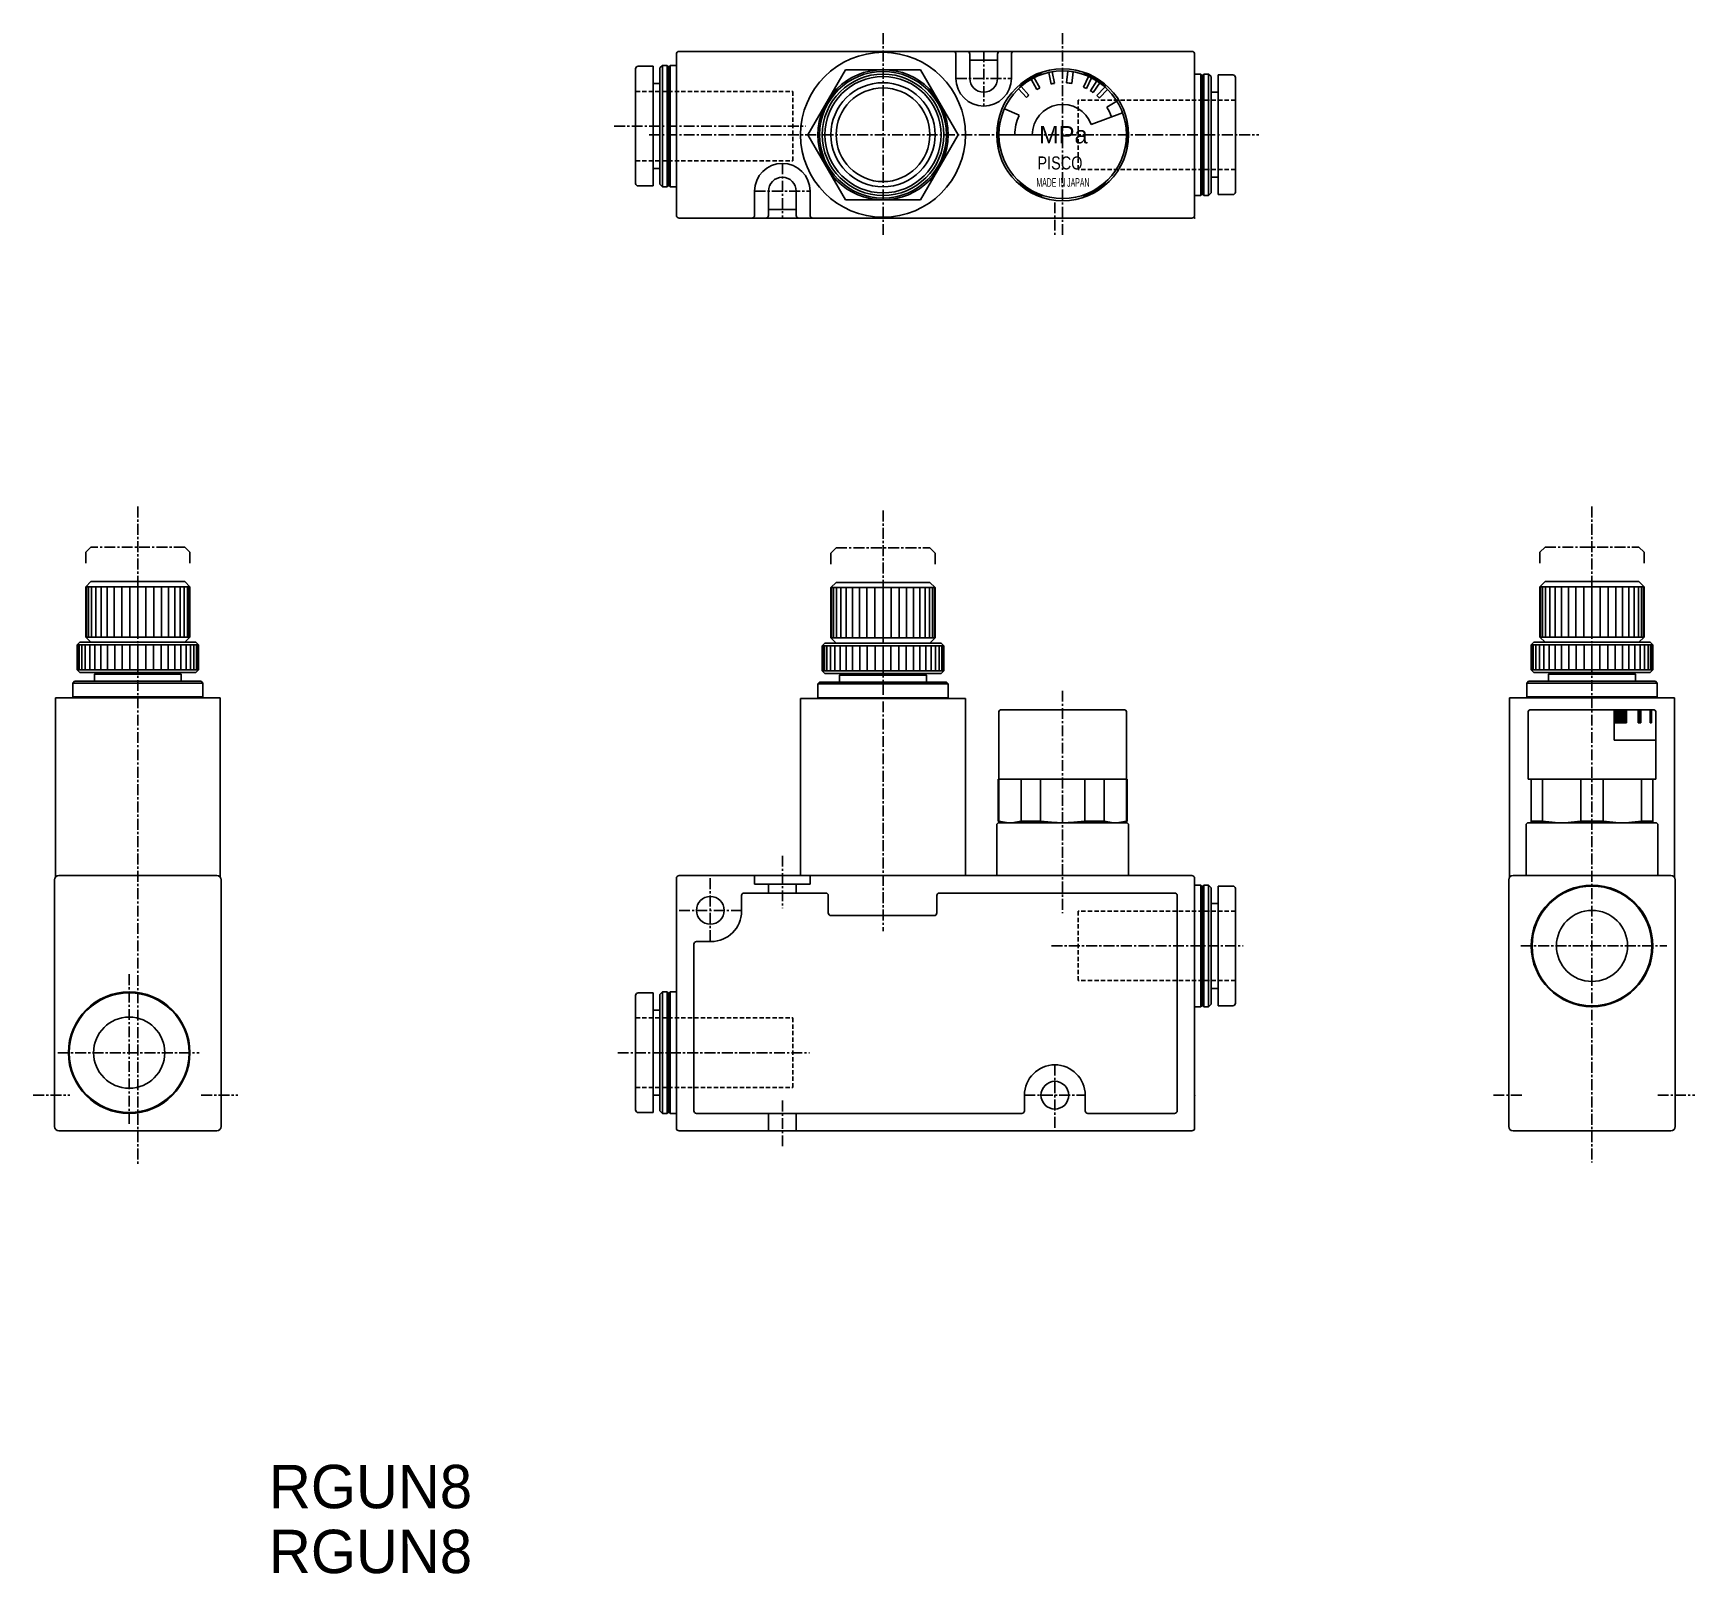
# Model space of a CAD drawing. Extents: x 78 to 270, y 372 to 549.
import ezdxf

# ---------------------------------------------------------------- set-up
doc = ezdxf.new("R2010")
doc.units = 0
doc.linetypes.add('CENTER', pattern=[2, 1.25, -0.25, 0.25, -0.25])
doc.linetypes.add('DASHED', pattern=[0.75, 0.5, -0.25])
doc.layers.get('0').update_dxf_attribs({"linetype": 'CONTINUOUS'})
doc.layers.add('CENTER', color=1, linetype='CENTER')

msp = doc.modelspace()

# ---------------------------------------------------------------- linework, layer by layer
at = {"color": 7, "linetype": 'CONTINUOUS'}
for p, q in [((152.21, 546.83), (152.21, 528.23)), ((152.51, 547.13), (211.61, 547.13)), ((184.41, 546.83), (184.41, 544.03)), ((186.01, 546.83), (186.01, 544.03)), ((186.01, 546.13), (189.21, 546.13)), ((189.21, 546.83), (189.21, 544.03)), ((190.81, 546.83), (190.81, 544.03)), ((211.91, 546.83), (211.91, 528.23)), ((147.51, 545.13), (147.51, 531.93)), ((147.81, 545.43), (149.51, 545.43)), ((149.51, 545.43), (149.51, 531.63)), ((150.61, 545.53), (150.31, 545.23)), ((150.31, 545.23), (150.31, 531.83)), ((150.61, 545.53), (150.61, 531.53)), ((150.61, 545.53), (151.13, 545.53)), ((151.13, 531.53), (151.13, 545.53)), ((151.13, 545.53), (151.31, 545.33)), ((151.31, 545.33), (151.48, 545.53)), ((151.31, 545.33), (151.31, 531.73)), ((151.48, 531.53), (151.48, 545.53)), ((151.48, 545.53), (152.21, 545.53)), ((167.35, 537.53), (171.68, 545.03)), ((180.34, 545.03), (171.68, 545.03)), ((184.67, 537.53), (180.34, 545.03)), ((193.72, 542.73), (193.08, 543.92)), ((194.07, 542.92), (193.44, 544.11)), ((194.47, 544.53), (194.16, 544.53)), ((195.37, 543.38), (195.11, 544.71)), ((195.76, 543.46), (195.5, 544.78)), ((197.15, 543.52), (197.32, 544.86)), ((197.75, 543.44), (197.91, 544.78)), ((199.26, 544.53), (198.95, 544.53)), ((199.1, 543.03), (199.68, 544.25)), ((199.46, 542.86), (200.04, 544.08)), ((199.9, 542.61), (200.65, 543.73)), ((212.63, 544.53), (211.91, 544.53)), ((212.63, 530.53), (212.63, 544.53)), ((212.81, 544.33), (212.63, 544.53)), ((212.98, 544.53), (212.81, 544.33)), ((212.81, 544.33), (212.81, 530.73)), ((212.98, 530.53), (212.98, 544.53)), ((213.51, 544.53), (212.98, 544.53)), ((213.51, 544.53), (213.51, 530.53)), ((213.51, 544.53), (213.81, 544.23)), ((213.81, 544.23), (213.81, 530.83)), ((214.61, 544.43), (214.61, 530.63)), ((216.31, 544.43), (214.61, 544.43)), ((216.61, 544.13), (216.61, 530.93)), ((149.51, 543.43), (150.31, 543.43)), ((192.53, 541.84), (191.63, 542.84)), ((191.77, 542.97), (191.92, 543.24)), ((192.83, 542.11), (191.92, 543.11)), ((200.23, 542.39), (200.98, 543.51)), ((200.66, 542.05), (201.58, 543.03)), ((200.95, 541.78), (201.88, 542.76)), ((201.65, 542.97), (201.5, 543.24)), ((214.61, 542.43), (213.81, 542.43)), ((191.68, 539.77), (189.99, 540.52)), ((200, 538.73), (203.62, 540.05)), ((201.8, 540.7), (202.95, 541.42)), ((189.37, 538.82), (189.53, 539.09)), ((204.05, 538.82), (203.89, 539.09)), ((171.68, 530.03), (167.35, 537.53)), ((184.67, 537.53), (180.34, 530.03)), ((189.21, 537.53), (193.21, 537.53)), ((189.53, 535.97), (189.37, 536.24)), ((204.05, 536.24), (203.89, 535.97)), ((149.51, 533.63), (150.31, 533.63)), ((214.61, 532.63), (213.81, 532.63)), ((147.81, 531.63), (149.51, 531.63)), ((150.61, 531.53), (150.31, 531.83)), ((150.61, 531.53), (151.13, 531.53)), ((151.13, 531.53), (151.31, 531.73)), ((151.31, 531.73), (151.48, 531.53)), ((151.48, 531.53), (152.21, 531.53)), ((161.21, 528.23), (161.21, 531.03)), ((162.81, 528.23), (162.81, 531.03)), ((166.01, 528.23), (166.01, 531.03)), ((167.61, 528.23), (167.61, 531.03)), ((191.92, 531.82), (191.77, 532.09)), ((194.47, 530.53), (194.16, 530.53)), ((199.26, 530.53), (198.95, 530.53)), ((201.65, 532.09), (201.5, 531.82)), ((212.63, 530.53), (211.91, 530.53)), ((212.81, 530.73), (212.63, 530.53)), ((212.98, 530.53), (212.81, 530.73)), ((213.51, 530.53), (212.98, 530.53)), ((213.51, 530.53), (213.81, 530.83)), ((216.31, 530.63), (214.61, 530.63)), ((162.81, 528.93), (166.01, 528.93)), ((180.34, 530.03), (171.68, 530.03)), ((152.51, 527.93), (211.61, 527.93)), ((84.75, 486.05), (84.15, 485.45)), ((84.15, 485.45), (84.15, 479.65)), ((84.15, 485.45), (96.15, 485.45)), ((84.23, 485.45), (84.23, 479.65)), ((84.45, 485.45), (84.45, 479.65)), ((95.55, 486.05), (84.75, 486.05)), ((84.81, 485.45), (84.81, 479.65)), ((85.3, 485.45), (85.3, 479.65)), ((85.91, 485.45), (85.91, 479.65)), ((86.63, 485.45), (86.63, 479.65)), ((87.43, 485.45), (87.43, 479.65)), ((88.3, 485.45), (88.3, 479.65)), ((89.22, 485.45), (89.22, 479.65)), ((90.15, 485.45), (90.15, 479.65)), ((91.09, 485.45), (91.09, 479.65)), ((92.01, 485.45), (92.01, 479.65)), ((92.88, 485.45), (92.88, 479.65)), ((93.68, 485.45), (93.68, 479.65)), ((94.4, 485.45), (94.4, 479.65)), ((95.01, 485.45), (95.01, 479.65)), ((95.5, 485.45), (95.5, 479.65)), ((96.15, 485.45), (95.55, 486.05)), ((95.86, 485.45), (95.86, 479.65)), ((96.08, 485.45), (96.08, 479.65)), ((96.15, 485.45), (96.15, 479.65)), ((170.01, 485.35), (170.61, 485.95)), ((170.01, 485.35), (170.01, 479.55)), ((182.01, 485.35), (170.01, 485.35)), ((170.08, 485.35), (170.08, 479.55)), ((170.3, 485.35), (170.3, 479.55)), ((170.61, 485.95), (181.41, 485.95)), ((170.66, 485.35), (170.66, 479.55)), ((171.16, 485.35), (171.16, 479.55)), ((171.77, 485.35), (171.77, 479.55)), ((172.48, 485.35), (172.48, 479.55)), ((173.29, 485.35), (173.29, 479.55)), ((174.16, 485.35), (174.16, 479.55)), ((175.07, 485.35), (175.07, 479.55)), ((176.01, 485.35), (176.01, 479.55)), ((176.95, 485.35), (176.95, 479.55)), ((177.86, 485.35), (177.86, 479.55)), ((178.73, 485.35), (178.73, 479.55)), ((179.54, 485.35), (179.54, 479.55)), ((180.25, 485.35), (180.25, 479.55)), ((180.86, 485.35), (180.86, 479.55)), ((181.36, 485.35), (181.36, 479.55)), ((181.41, 485.95), (182.01, 485.35)), ((181.72, 485.35), (181.72, 479.55)), ((181.94, 485.35), (181.94, 479.55)), ((182.01, 485.35), (182.01, 479.55)), ((251.7, 485.45), (252.3, 486.05)), ((263.7, 485.45), (251.7, 485.45)), ((251.7, 485.45), (251.7, 479.65)), ((251.78, 485.45), (251.78, 479.65)), ((252, 485.45), (252, 479.65)), ((252.3, 486.05), (263.1, 486.05)), ((252.36, 485.45), (252.36, 479.65)), ((252.85, 485.45), (252.85, 479.65)), ((253.46, 485.45), (253.46, 479.65)), ((254.18, 485.45), (254.18, 479.65)), ((254.98, 485.45), (254.98, 479.65)), ((255.85, 485.45), (255.85, 479.65)), ((256.76, 485.45), (256.76, 479.65)), ((257.7, 485.45), (257.7, 479.65)), ((258.64, 485.45), (258.64, 479.65)), ((259.56, 485.45), (259.56, 479.65)), ((260.43, 485.45), (260.43, 479.65)), ((261.23, 485.45), (261.23, 479.65)), ((261.95, 485.45), (261.95, 479.65)), ((262.56, 485.45), (262.56, 479.65)), ((263.05, 485.45), (263.05, 479.65)), ((263.1, 486.05), (263.7, 485.45)), ((263.41, 485.45), (263.41, 479.65)), ((263.63, 485.45), (263.63, 479.65)), ((263.7, 485.45), (263.7, 479.65)), ((83.45, 479.05), (83.15, 478.75)), ((97.15, 478.75), (83.15, 478.75)), ((83.15, 478.75), (83.15, 475.85)), ((83.21, 478.75), (83.21, 475.85)), ((83.39, 478.75), (83.39, 475.85)), ((96.85, 479.05), (83.45, 479.05)), ((83.69, 478.75), (83.69, 475.85)), ((84.09, 478.75), (84.09, 475.85)), ((96.15, 479.65), (84.15, 479.65)), ((84.15, 479.65), (84.75, 479.05)), ((84.6, 478.75), (84.6, 475.85)), ((85.2, 478.75), (85.2, 475.85)), ((85.89, 478.75), (85.89, 475.85)), ((86.65, 478.75), (86.65, 475.85)), ((87.48, 478.75), (87.48, 475.85)), ((88.34, 478.75), (88.34, 475.85)), ((89.24, 478.75), (89.24, 475.85)), ((90.15, 478.75), (90.15, 475.85)), ((91.07, 478.75), (91.07, 475.85)), ((91.97, 478.75), (91.97, 475.85)), ((92.83, 478.75), (92.83, 475.85)), ((93.65, 478.75), (93.65, 475.85)), ((94.42, 478.75), (94.42, 475.85)), ((95.1, 478.75), (95.1, 475.85)), ((96.15, 479.65), (95.55, 479.05)), ((95.71, 478.75), (95.71, 475.85)), ((96.22, 478.75), (96.22, 475.85)), ((96.62, 478.75), (96.62, 475.85)), ((97.15, 478.75), (96.85, 479.05)), ((96.92, 478.75), (96.92, 475.85)), ((97.09, 478.75), (97.09, 475.85)), ((97.15, 478.75), (97.15, 475.85)), ((169.01, 478.65), (169.31, 478.95)), ((169.01, 478.65), (183.01, 478.65)), ((169.01, 478.65), (169.01, 475.75)), ((169.07, 478.65), (169.07, 475.75)), ((169.25, 478.65), (169.25, 475.75)), ((169.31, 478.95), (182.71, 478.95)), ((169.54, 478.65), (169.54, 475.75)), ((169.95, 478.65), (169.95, 475.75)), ((170.01, 479.55), (182.01, 479.55)), ((170.01, 479.55), (170.61, 478.95)), ((170.46, 478.65), (170.46, 475.75)), ((171.06, 478.65), (171.06, 475.75)), ((171.75, 478.65), (171.75, 475.75)), ((172.51, 478.65), (172.51, 475.75)), ((173.33, 478.65), (173.33, 475.75)), ((174.2, 478.65), (174.2, 475.75)), ((175.1, 478.65), (175.1, 475.75)), ((176.01, 478.65), (176.01, 475.75)), ((176.92, 478.65), (176.92, 475.75)), ((177.82, 478.65), (177.82, 475.75)), ((178.69, 478.65), (178.69, 475.75)), ((179.51, 478.65), (179.51, 475.75)), ((180.27, 478.65), (180.27, 475.75)), ((180.96, 478.65), (180.96, 475.75)), ((182.01, 479.55), (181.41, 478.95)), ((181.56, 478.65), (181.56, 475.75)), ((182.07, 478.65), (182.07, 475.75)), ((182.48, 478.65), (182.48, 475.75)), ((182.71, 478.95), (183.01, 478.65)), ((182.77, 478.65), (182.77, 475.75)), ((182.95, 478.65), (182.95, 475.75)), ((183.01, 478.65), (183.01, 475.75)), ((250.7, 478.75), (251, 479.05)), ((250.7, 478.75), (264.7, 478.75)), ((250.7, 478.75), (250.7, 475.85)), ((250.76, 478.75), (250.76, 475.85)), ((250.94, 478.75), (250.94, 475.85)), ((251, 479.05), (264.4, 479.05)), ((251.24, 478.75), (251.24, 475.85)), ((251.64, 478.75), (251.64, 475.85)), ((251.7, 479.65), (263.7, 479.65)), ((251.7, 479.65), (252.3, 479.05)), ((252.15, 478.75), (252.15, 475.85)), ((252.75, 478.75), (252.75, 475.85)), ((253.44, 478.75), (253.44, 475.85)), ((254.2, 478.75), (254.2, 475.85)), ((255.02, 478.75), (255.02, 475.85)), ((255.89, 478.75), (255.89, 475.85)), ((256.79, 478.75), (256.79, 475.85)), ((257.7, 478.75), (257.7, 475.85)), ((258.62, 478.75), (258.62, 475.85)), ((259.52, 478.75), (259.52, 475.85)), ((260.38, 478.75), (260.38, 475.85)), ((261.2, 478.75), (261.2, 475.85)), ((261.96, 478.75), (261.96, 475.85)), ((262.65, 478.75), (262.65, 475.85)), ((263.7, 479.65), (263.1, 479.05)), ((263.26, 478.75), (263.26, 475.85)), ((263.77, 478.75), (263.77, 475.85)), ((264.17, 478.75), (264.17, 475.85)), ((264.4, 479.05), (264.7, 478.75)), ((264.46, 478.75), (264.46, 475.85)), ((264.64, 478.75), (264.64, 475.85)), ((264.7, 478.75), (264.7, 475.85)), ((83.15, 475.85), (97.15, 475.85)), ((83.45, 475.55), (83.15, 475.85)), ((96.85, 475.55), (83.45, 475.55)), ((85.35, 475.55), (85.15, 475.35)), ((95.15, 475.35), (85.15, 475.35)), ((85.15, 475.35), (85.15, 474.55)), ((95.15, 475.35), (94.95, 475.55)), ((95.15, 475.35), (95.15, 474.55)), ((96.85, 475.55), (97.15, 475.85)), ((183.01, 475.75), (169.01, 475.75)), ((169.31, 475.45), (169.01, 475.75)), ((169.31, 475.45), (182.71, 475.45)), ((171.01, 475.25), (171.21, 475.45)), ((171.01, 475.25), (181.01, 475.25)), ((171.01, 475.25), (171.01, 474.45)), ((180.81, 475.45), (181.01, 475.25)), ((181.01, 475.25), (181.01, 474.45)), ((182.71, 475.45), (183.01, 475.75)), ((264.7, 475.85), (250.7, 475.85)), ((251, 475.55), (250.7, 475.85)), ((251, 475.55), (264.4, 475.55)), ((252.7, 475.35), (252.9, 475.55)), ((252.7, 475.35), (262.7, 475.35)), ((252.7, 475.35), (252.7, 474.55)), ((262.5, 475.55), (262.7, 475.35)), ((262.7, 475.35), (262.7, 474.55)), ((264.4, 475.55), (264.7, 475.85)), ((82.85, 474.55), (82.65, 474.35)), ((82.65, 474.35), (97.65, 474.35)), ((82.65, 474.35), (82.65, 472.65)), ((97.45, 474.55), (82.85, 474.55)), ((97.45, 474.55), (97.65, 474.35)), ((97.65, 474.35), (97.65, 472.65)), ((168.71, 474.45), (168.51, 474.25)), ((183.51, 474.25), (168.51, 474.25)), ((168.51, 474.25), (168.51, 472.65)), ((168.71, 474.45), (183.31, 474.45)), ((183.31, 474.45), (183.51, 474.25)), ((183.51, 474.25), (183.51, 472.65)), ((250.4, 474.55), (250.2, 474.35)), ((265.2, 474.35), (250.2, 474.35)), ((250.2, 474.35), (250.2, 472.65)), ((250.4, 474.55), (265, 474.55)), ((265, 474.55), (265.2, 474.35)), ((265.2, 474.35), (265.2, 472.65)), ((99.65, 472.65), (80.65, 472.65)), ((80.65, 472.65), (80.65, 451.95)), ((97.65, 472.75), (82.65, 472.75)), ((99.65, 472.65), (99.65, 451.95)), ((166.51, 472.55), (185.51, 472.55)), ((166.51, 472.55), (166.51, 452.15)), ((168.45, 472.55), (168.51, 472.65)), ((168.51, 472.65), (183.51, 472.65)), ((183.51, 472.65), (183.57, 472.55)), ((185.51, 472.55), (185.51, 452.15)), ((189.36, 471.05), (189.36, 463.25)), ((189.56, 471.25), (203.86, 471.25)), ((204.06, 471.05), (204.06, 463.25)), ((248.2, 472.65), (267.2, 472.65)), ((248.2, 472.65), (248.2, 451.95)), ((250.2, 472.75), (265.2, 472.75)), ((250.35, 471.05), (250.35, 463.25)), ((250.55, 471.25), (264.85, 471.25)), ((260.27, 471.25), (260.27, 467.75)), ((261.67, 471.25), (261.67, 469.75)), ((263.04, 471.25), (263.04, 469.75)), ((263.31, 471.25), (263.31, 469.75)), ((264.39, 471.25), (264.39, 469.75)), ((264.56, 471.25), (264.56, 469.75)), ((265.05, 471.05), (265.05, 463.25)), ((267.2, 472.65), (267.2, 451.95)), ((260.27, 469.75), (261.67, 469.75)), ((263.04, 469.75), (263.31, 469.75)), ((264.39, 469.75), (264.56, 469.75)), ((260.27, 467.75), (265.05, 467.75)), ((189.26, 463.25), (204.16, 463.25)), ((189.26, 463.25), (189.26, 458.44)), ((189.37, 463.25), (189.37, 458.44)), ((191.92, 463.25), (191.92, 458.44)), ((194.16, 463.25), (194.16, 458.44)), ((199.26, 463.25), (199.26, 458.44)), ((201.5, 463.25), (201.5, 458.44)), ((204.05, 463.25), (204.05, 458.44)), ((204.16, 463.25), (204.16, 458.44)), ((250.35, 463.25), (265.05, 463.25)), ((250.7, 463.25), (250.7, 458.25)), ((252, 463.25), (252, 458.44)), ((256.41, 463.25), (256.41, 458.44)), ((259, 463.25), (259, 458.44)), ((263.41, 463.25), (263.41, 458.44)), ((264.7, 463.25), (264.7, 458.25)), ((189.11, 457.95), (189.11, 452.15)), ((189.26, 458.44), (189.37, 458.44)), ((189.26, 458.44), (189.71, 458.25)), ((189.37, 458.44), (189.71, 458.25)), ((189.41, 458.25), (204.01, 458.25)), ((191.92, 458.44), (194.16, 458.44)), ((199.26, 458.44), (201.5, 458.44)), ((203.71, 458.25), (204.05, 458.44)), ((204.16, 458.44), (203.71, 458.25)), ((204.05, 458.44), (204.16, 458.44)), ((204.31, 457.95), (204.31, 452.15)), ((250.1, 457.95), (250.1, 452.15)), ((250.4, 458.25), (265, 458.25)), ((250.7, 458.44), (252, 458.44)), ((256.41, 458.44), (259, 458.44)), ((263.41, 458.44), (264.7, 458.44)), ((265.3, 457.95), (265.3, 452.15)), ((99.25, 452.15), (81.05, 452.15)), ((152.21, 451.85), (152.21, 423.05)), ((152.51, 452.15), (211.61, 452.15)), ((161.21, 452.15), (161.21, 451.15)), ((167.61, 452.15), (167.61, 451.15)), ((211.91, 451.85), (211.91, 423.05)), ((248.6, 452.15), (266.8, 452.15)), ((80.55, 451.65), (80.55, 423.25)), ((99.75, 451.65), (99.75, 423.25)), ((160.01, 450.15), (169.41, 450.15)), ((161.21, 451.15), (167.61, 451.15)), ((162.81, 451.15), (162.81, 450.15)), ((166.01, 451.15), (166.01, 450.15)), ((182.51, 450.15), (209.61, 450.15)), ((212.63, 451.05), (211.91, 451.05)), ((212.63, 437.05), (212.63, 451.05)), ((212.81, 450.85), (212.63, 451.05)), ((212.98, 451.05), (212.81, 450.85)), ((212.81, 450.85), (212.81, 437.25)), ((212.98, 437.05), (212.98, 451.05)), ((213.51, 451.05), (212.98, 451.05)), ((213.51, 451.05), (213.51, 437.05)), ((213.51, 451.05), (213.81, 450.75)), ((213.81, 450.75), (213.81, 437.35)), ((214.61, 450.95), (214.61, 437.15)), ((216.31, 450.95), (214.61, 450.95)), ((216.61, 450.65), (216.61, 437.45)), ((248.1, 451.65), (248.1, 423.25)), ((267.3, 451.65), (267.3, 423.25)), ((159.71, 449.85), (159.71, 448.05)), ((169.71, 449.85), (169.71, 447.85)), ((182.21, 449.85), (182.21, 447.85)), ((209.91, 449.85), (209.91, 425.05)), ((214.61, 448.95), (213.81, 448.95)), ((170.01, 447.55), (181.91, 447.55)), ((154.21, 444.25), (154.21, 425.05)), ((154.51, 444.55), (156.21, 444.55)), ((147.81, 438.65), (149.51, 438.65)), ((149.51, 438.65), (149.51, 424.85)), ((150.61, 438.75), (150.31, 438.45)), ((150.31, 438.45), (150.31, 425.05)), ((150.61, 438.75), (150.61, 424.75)), ((150.61, 438.75), (151.13, 438.75)), ((151.13, 424.75), (151.13, 438.75)), ((151.13, 438.75), (151.31, 438.55)), ((151.31, 438.55), (151.48, 438.75)), ((151.31, 438.55), (151.31, 424.95)), ((151.48, 424.75), (151.48, 438.75)), ((151.48, 438.75), (152.21, 438.75)), ((214.61, 439.15), (213.81, 439.15)), ((147.51, 438.35), (147.51, 425.15)), ((149.51, 436.65), (150.31, 436.65)), ((212.63, 437.05), (211.91, 437.05)), ((212.81, 437.25), (212.63, 437.05)), ((212.98, 437.05), (212.81, 437.25)), ((213.51, 437.05), (212.98, 437.05)), ((213.51, 437.05), (213.81, 437.35)), ((216.31, 437.15), (214.61, 437.15)), ((149.51, 426.85), (150.31, 426.85)), ((150.61, 424.75), (150.31, 425.05)), ((192.31, 425.05), (192.31, 426.85)), ((199.31, 425.05), (199.31, 426.85)), ((147.81, 424.85), (149.51, 424.85)), ((150.61, 424.75), (151.13, 424.75)), ((151.13, 424.75), (151.31, 424.95)), ((151.31, 424.95), (151.48, 424.75)), ((151.48, 424.75), (152.21, 424.75)), ((154.51, 424.75), (192.01, 424.75)), ((162.81, 424.75), (162.81, 422.75)), ((166.01, 424.75), (166.01, 422.75)), ((199.61, 424.75), (209.61, 424.75)), ((99.25, 422.75), (81.05, 422.75)), ((152.51, 422.75), (211.61, 422.75)), ((248.6, 422.75), (266.8, 422.75))]:
    msp.add_line(p, q, dxfattribs=at)
at = {"color": 3, "linetype": 'DASHED'}
for p, q in [((147.51, 542.53), (165.61, 542.53)), ((165.61, 542.53), (165.61, 534.53)), ((216.61, 541.53), (198.51, 541.53)), ((198.51, 541.53), (198.51, 533.53)), ((147.51, 534.53), (165.61, 534.53)), ((216.61, 533.53), (198.51, 533.53)), ((216.61, 448.05), (198.51, 448.05)), ((198.51, 448.05), (198.51, 440.05)), ((216.61, 440.05), (198.51, 440.05)), ((147.51, 435.75), (165.61, 435.75)), ((165.61, 435.75), (165.61, 427.75)), ((147.51, 427.75), (165.61, 427.75))]:
    msp.add_line(p, q, dxfattribs=at)
at = {"color": 7, "linetype": 'CENTER'}
for p, q in [((84.75, 490.01), (84.15, 489.41)), ((84.15, 489.41), (84.15, 488.15)), ((95.55, 490.01), (84.75, 490.01)), ((96.15, 489.41), (95.55, 490.01)), ((96.15, 489.41), (96.15, 488.15)), ((170.01, 489.31), (170.61, 489.91)), ((170.01, 489.31), (170.01, 488.05)), ((170.61, 489.91), (181.41, 489.91)), ((181.41, 489.91), (182.01, 489.31)), ((182.01, 489.31), (182.01, 488.05)), ((251.7, 489.41), (252.3, 490.01)), ((251.7, 489.41), (251.7, 488.15)), ((252.3, 490.01), (263.1, 490.01)), ((263.1, 490.01), (263.7, 489.41)), ((263.7, 489.41), (263.7, 488.15))]:
    msp.add_line(p, q, dxfattribs=at)
at = {"color": 7, "linetype": 'CONTINUOUS'}
for points in [[(189.37, 458.44, 0.048135), (190.22, 458.27, 0.052364), (191.08, 458.27, 0.048155), (191.92, 458.44)], [(194.16, 458.44, 0.025087), (195.86, 458.27, 0.025643), (197.56, 458.27, 0.02509), (199.26, 458.44)], [(201.5, 458.44, 0.048135), (202.34, 458.27, 0.052364), (203.2, 458.27, 0.048155), (204.05, 458.44)], [(252, 458.44, 0.028832), (253.46, 458.27, 0.029683), (254.94, 458.27, 0.028837), (256.41, 458.44)], [(259, 458.44, 0.028832), (260.46, 458.27, 0.029683), (261.94, 458.27, 0.028837), (263.41, 458.44)]]:
    msp.add_lwpolyline(points, format="xyb", dxfattribs=at)
for centre, radius in [((176.01, 537.53), 9.5), ((176.01, 537.53), 7.5), ((176.01, 537.53), 7.3), ((176.01, 537.53), 7), ((176.01, 537.53), 6.7), ((196.71, 537.53), 7.6), ((196.71, 537.53), 7.35), ((176.01, 537.53), 6), ((176.01, 537.53), 5.4), ((257.7, 444.05), 7), ((257.7, 444.05), 6.9), ((156.11, 448.15), 1.6), ((257.7, 444.05), 4.1), ((89.15, 431.75), 7), ((89.15, 431.75), 6.9), ((89.15, 431.75), 4.1), ((195.81, 426.85), 1.6)]:
    msp.add_circle(centre, radius, dxfattribs=at)
for centre, radius, start, end in [((152.51, 546.83), 0.3, 90, 180), ((184.11, 546.83), 0.3, 0, 90), ((185.71, 546.83), 0.3, 0, 90), ((189.51, 546.83), 0.3, 90, 180), ((191.11, 546.83), 0.3, 90, 180), ((211.61, 546.83), 0.3, 0, 90), ((147.81, 545.13), 0.3, 90, 180), ((187.61, 544.03), 3.2, 180, 0), ((187.61, 544.03), 1.6, 180, 0), ((196.71, 537.53), 7.45, 110.016, 129.984), ((196.71, 537.53), 7.45, 50.016, 69.984), ((216.31, 544.13), 0.3, 0, 90), ((196.71, 537.53), 6, 130.2898, 134.1102), ((196.71, 537.53), 6, 116.0898, 119.9102), ((196.71, 537.53), 6, 99.0898, 102.9102), ((196.71, 537.53), 6, 80.034, 85.766), ((196.71, 537.53), 6, 62.6898, 66.5102), ((196.71, 537.53), 6, 54.0898, 57.9102), ((196.71, 537.53), 6, 44.9898, 48.8102), ((196.71, 537.53), 3.5, 20, 180), ((196.71, 537.53), 6, 20, 31.9), ((196.71, 537.53), 7.45, 170.016, 189.984), ((196.71, 537.53), 5.5, 156, 180), ((196.71, 537.53), 7.45, 0, 9.984), ((196.71, 537.53), 7.45, 350.016, 0), ((164.41, 531.03), 3.2, 0, 180), ((164.41, 531.03), 1.6, 0, 180), ((147.81, 531.93), 0.3, 180, 270), ((196.71, 537.53), 7.45, 230.016, 249.984), ((196.71, 537.53), 7.45, 290.016, 309.984), ((216.31, 530.93), 0.3, 270, 0), ((152.51, 528.23), 0.3, 180, 270), ((160.91, 528.23), 0.3, 270, 0), ((162.51, 528.23), 0.3, 270, 0), ((166.31, 528.23), 0.3, 180, 270), ((167.91, 528.23), 0.3, 180, 270), ((211.61, 528.23), 0.3, 270, 0), ((189.56, 471.05), 0.2, 90, 180), ((203.86, 471.05), 0.2, 0, 90), ((250.55, 471.05), 0.2, 90, 180), ((264.85, 471.05), 0.2, 0, 90), ((189.41, 457.95), 0.3, 90, 180), ((204.01, 457.95), 0.3, 0, 90), ((250.4, 457.95), 0.3, 90, 180), ((265, 457.95), 0.3, 0, 90), ((81.05, 451.65), 0.5, 90, 180), ((99.25, 451.65), 0.5, 0, 90), ((152.51, 451.85), 0.3, 90, 180), ((211.61, 451.85), 0.3, 0, 90), ((248.6, 451.65), 0.5, 90, 180), ((266.8, 451.65), 0.5, 0, 90), ((160.01, 449.85), 0.3, 90, 180), ((169.41, 449.85), 0.3, 0, 90), ((182.51, 449.85), 0.3, 90, 180), ((209.61, 449.85), 0.3, 0, 90), ((216.31, 450.65), 0.3, 0, 90), ((156.21, 448.05), 3.5, 270, 0), ((170.01, 447.85), 0.3, 180, 270), ((181.91, 447.85), 0.3, 270, 0), ((154.51, 444.25), 0.3, 90, 180), ((147.81, 438.35), 0.3, 90, 180), ((216.31, 437.45), 0.3, 270, 0), ((195.81, 426.85), 3.5, 0, 180), ((147.81, 425.15), 0.3, 180, 270), ((154.51, 425.05), 0.3, 180, 270), ((192.01, 425.05), 0.3, 270, 0), ((199.61, 425.05), 0.3, 180, 270), ((209.61, 425.05), 0.3, 270, 0), ((81.05, 423.25), 0.5, 180, 270), ((99.25, 423.25), 0.5, 270, 0), ((248.6, 423.25), 0.5, 180, 270), ((266.8, 423.25), 0.5, 270, 0), ((152.51, 423.05), 0.3, 180, 270), ((211.61, 423.05), 0.3, 270, 0)]:
    msp.add_arc(centre, radius, start, end, dxfattribs=at)
for p in [(195.81, 527.93), (211.91, 527.93), (80.55, 426.85), (99.75, 426.85), (195.81, 426.85), (211.91, 426.85)]:
    msp.add_point(p, dxfattribs=at)
for points in [[(260.27, 471.25), (260.27, 469.75), (261.67, 471.25), (261.67, 469.75)], [(263.04, 469.75), (263.04, 471.25), (263.31, 469.75), (263.31, 471.25)], [(264.39, 469.75), (264.39, 471.25), (264.56, 469.75), (264.56, 471.25)]]:
    msp.add_solid(points, dxfattribs=at)
at = {"layer": 'CENTER', "color": 1, "linetype": 'CENTER'}
for p, q in [((176.01, 549.23), (176.01, 525.85)), ((196.71, 549.23), (196.71, 525.85)), ((187.61, 547.13), (187.61, 540.83)), ((184.41, 544.03), (190.81, 544.03)), ((145.05, 538.53), (167.09, 538.53)), ((149.05, 537.53), (219.33, 537.53)), ((164.41, 534.23), (164.41, 527.93)), ((161.21, 531.03), (167.61, 531.03)), ((195.81, 529.74), (195.81, 525.87)), ((90.15, 494.69), (90.15, 418.73)), ((176.01, 494.23), (176.01, 445.77)), ((257.7, 494.69), (257.7, 419.1)), ((196.71, 473.46), (196.71, 447.84)), ((164.41, 454.45), (164.41, 448.39)), ((156.11, 451.85), (156.11, 444.55)), ((152.51, 448.15), (159.71, 448.15)), ((195.43, 444.05), (217.51, 444.05)), ((249.5, 444.05), (266.32, 444.05)), ((89.15, 440.78), (89.15, 423.54)), ((80.93, 431.75), (97.23, 431.75)), ((145.45, 431.75), (167.55, 431.75)), ((195.81, 430.35), (195.81, 423.05)), ((78.1, 426.85), (82.33, 426.85)), ((97.45, 426.85), (101.67, 426.85)), ((164.41, 426.22), (164.41, 420.84)), ((192.31, 426.85), (199.31, 426.85)), ((246.35, 426.85), (249.75, 426.85)), ((265.28, 426.85), (269.54, 426.85))]:
    msp.add_line(p, q, dxfattribs=at)
for p in [(248.1, 426.85), (267.3, 426.85)]:
    msp.add_point(p, dxfattribs=at)

# ---------------------------------------------------------------- texts
at = {"color": 7, "linetype": 'CONTINUOUS'}
for s, height, width, p in [('MPa', 2, 1.017891, (193.99, 536.53)), ('PISCO', 1.5, 0.831346, (193.8, 533.53)), ('MADE IN JAPAN', 1, 0.476557, (193.69, 531.53))]:
    msp.add_text(s, height=height, dxfattribs=dict(at, width=width)).set_placement(p)
for p in [(105.26, 379.25), (105.26, 371.77)]:
    msp.add_text('RGUN8', height=5, dxfattribs=at).set_placement(p)

doc.saveas('drawing.dxf')
